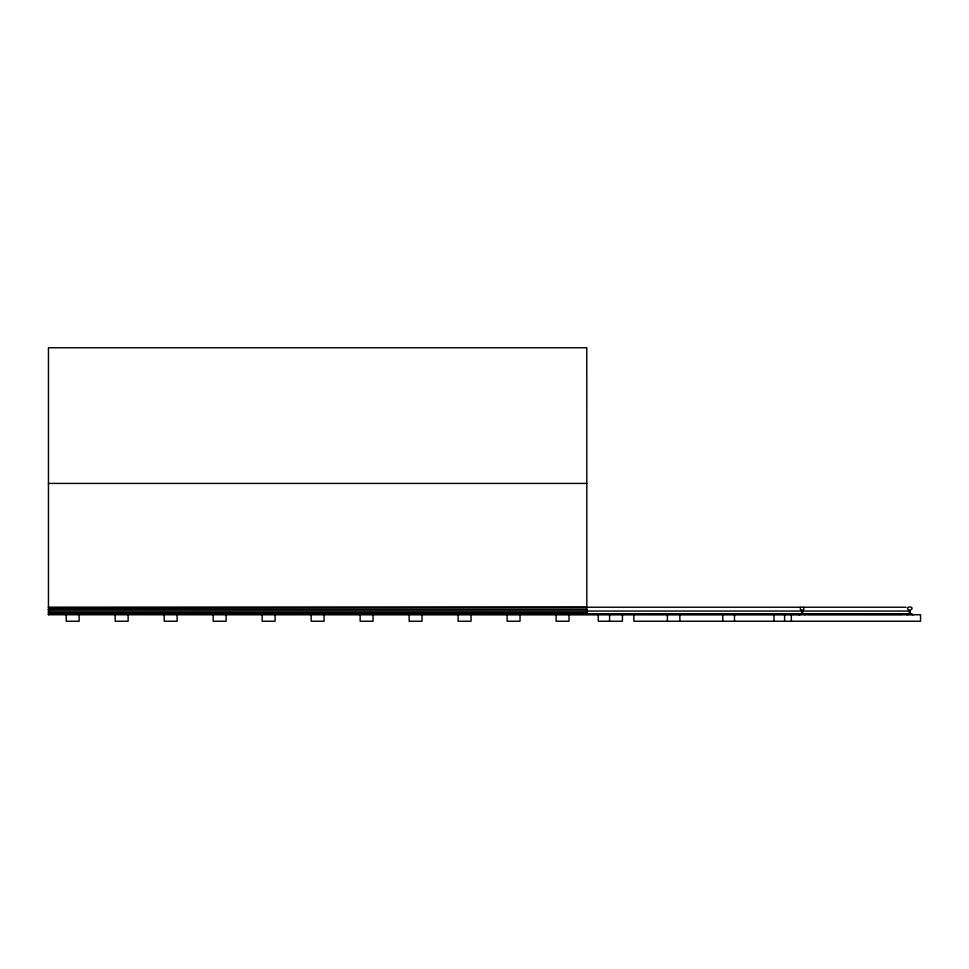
<?xml version="1.0" encoding="UTF-8"?>
<svg xmlns="http://www.w3.org/2000/svg" width="969" height="969" viewBox="0 0 969 969"><rect width="100%" height="100%" fill="white"/><g stroke="black" fill="none" stroke-linecap="round" stroke-linejoin="round"><path stroke-width="1.45" d="M912.992 614.685L910.618 614.007M910.969 614.007A1.659 1.659 0 0 1 910.218 612.614L910.218 611.064A1.308 1.308 0 0 1 911.502 609.501C914.361 606.097 905.203 606.097 908.062 609.501A1.308 1.308 0 0 1 909.358 611.064L909.358 612.614A1.659 1.659 0 0 1 908.595 614.007L906.718 614.782M800.285 607.297L800.394 609.501A1.308 1.308 0 0 1 801.69 611.064L801.69 612.614A1.659 1.659 0 0 1 800.927 614.007L799.05 614.782M805.178 614.782L803.301 614.007A1.659 1.659 0 0 1 802.55 612.614L802.55 611.064A1.308 1.308 0 0 1 803.834 609.501L803.737 607.236M48.45 483.422L586.778 483.422M48.45 607.236L906.1 607.236M48.45 607.66L586.802 607.297M48.45 609.259L586.778 609.259M48.45 609.501L586.778 609.501M48.45 611.064L910.218 611.064M48.45 612.614L586.778 612.614M804.379 613.704L808.473 613.704M903.423 613.704L907.529 613.704M48.45 614.007L802.078 614.007M807.734 614.007L903.362 614.007M48.45 614.431L801.799 614.431M807.577 614.431L902.89 614.431M907.505 614.431L909.649 614.431M910.715 614.431L912.931 614.455M48.45 614.6L920.55 614.782L920.55 621.238L633.859 621.238L633.859 614.782M586.814 614.455L586.778 347.762L48.45 347.762L48.45 614.758M791.346 614.782L791.346 621.238M784.599 614.782L784.599 621.238M774.013 614.782L774.013 621.238M734.49 614.782L734.49 621.238M722.777 614.782L722.777 621.238M679.863 614.782L679.863 621.238M667.387 614.782L667.387 621.238M622.449 614.782L622.449 621.238L598.273 621.238L598.273 614.782M609.574 614.782L609.574 621.238M569.021 614.782L569.021 621.238L556.097 621.238L556.097 614.782M520.026 614.782L520.026 621.238L507.114 621.238L507.114 614.782M471.043 614.782L471.043 621.238L458.119 621.238L458.119 614.782M422.048 614.782L422.048 621.238L409.136 621.238L409.136 614.782M373.065 614.782L373.065 621.238L360.141 621.238L360.141 614.782M324.082 614.782L324.082 621.238L311.158 621.238L311.158 614.782M275.087 614.782L275.087 621.238L262.163 621.238L262.163 614.782M226.104 614.782L226.104 621.238L213.18 621.238L213.18 614.782M177.109 614.782L177.109 621.238L164.197 621.238L164.197 614.782M128.126 614.782L128.126 621.238L115.202 621.238L115.202 614.782M79.131 614.782L79.131 621.238L66.219 621.238L66.219 614.782"/></g></svg>
